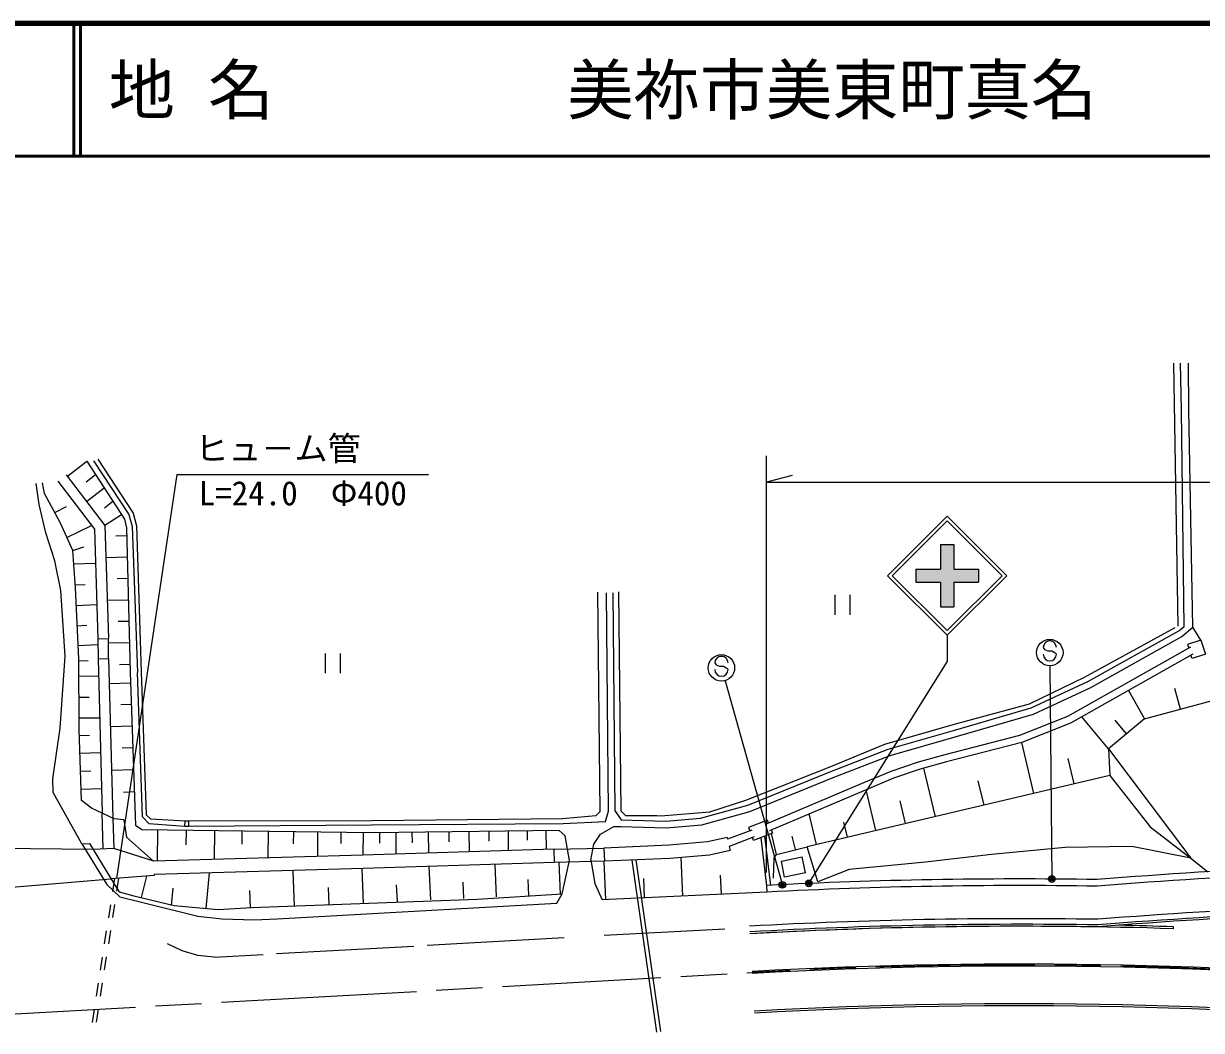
# Model space of a CAD drawing. Units: millimetres on the paper. Extents: x 40 to 680, y 20 to 380.
# Drawn here: x 363.9 to 452.9, y 304 to 380 of the extents above; entities that cross this region are included whole.
import ezdxf
from ezdxf.enums import TextEntityAlignment as Align

# ---------------------------------------------------------------- set-up
doc = ezdxf.new("R2010")
doc.units = ezdxf.units.MM
doc.header["$PDMODE"] = 32
doc.header["$PDSIZE"] = 0.5
doc.linetypes.add('CHAIN', pattern=[18.5, 12, -1.5, 3.5, -1.5])
for name, color, linetype, lineweight in [('M-BGD', 7, 'Continuous', 25), ('M-BMK', 2, 'CHAIN', 13), ('M-STR-HTXT', 7, 'Continuous', 13), ('M-STR-STRC', 7, 'Continuous', 25), ('M-TTL', 2, 'Continuous', 140), ('M-TTL-LINE', 7, 'Continuous', 50)]:
    doc.layers.add(name, color=color, linetype=linetype, lineweight=lineweight)
doc.layers.add('M-TTL-TXT', color=7, linetype='Continuous')
doc.styles.add('ＭＳ ゴシック', font='')
doc.styles.get('ＭＳ ゴシック').set_extended_font_data('MS Gothic')

msp = doc.modelspace()

# ---------------------------------------------------------------- hatches: boundary and pattern name
at = {"layer": 'M-STR-STRC'}
msp.add_hatch(color=256, dxfattribs=at).paths.add_polyline_path([(431.351, 338.818), (433.211, 338.818), (433.212, 340.678), (434.212, 340.678), (434.211, 338.818), (436.071, 338.818), (436.071, 337.818), (434.211, 337.818), (434.211, 335.958), (433.211, 335.958), (433.211, 337.818), (431.351, 337.818)])

# ---------------------------------------------------------------- linework, layer by layer
at = {"layer": 'M-BGD'}
for p, q in [((450.81, 354.375), (451.141, 334.52)), ((451.409, 350.82), (451.342, 354.375)), ((451.958, 350.833), (451.928, 354.375)), ((451.608, 334.478), (451.409, 350.82)), ((452.253, 334.432), (451.958, 350.833)), ((369.236, 346.997), (371.887, 342.935)), ((369.566, 347.113), (372.215, 343.05)), ((367.256, 345.825), (368.731, 346.953)), ((368.731, 346.953), (371.577, 342.576)), ((365.129, 343.694), (364.912, 345.269)), ((365.523, 344.529), (365.378, 345.32)), ((366.537, 345.449), (369.304, 341.829)), ((367.172, 345.935), (370.096, 342.11)), ((368.684, 345.41), (369.386, 345.946)), ((366.733, 342.28), (365.523, 344.529)), ((368.711, 343.923), (370.04, 344.939)), ((365.623, 341.545), (365.129, 343.694)), ((366.298, 343.089), (367.197, 343.537)), ((370.066, 343.452), (370.695, 343.932)), ((371.35, 342.925), (370.096, 342.11)), ((371.577, 342.576), (371.714, 341.933)), ((371.887, 342.935), (372.155, 342.032)), ((372.215, 343.05), (372.483, 342.076)), ((367.672, 340.215), (366.733, 342.28)), ((367.228, 341.192), (369.084, 342.117)), ((369.304, 341.829), (369.561, 333.548)), ((370.096, 342.11), (370.361, 333.573)), ((371.714, 341.933), (372.01, 331.031)), ((372.155, 342.032), (372.543, 331.014)), ((372.483, 342.076), (372.838, 331.069)), ((366.308, 339.452), (365.623, 341.545)), ((371.731, 341.318), (370.925, 341.296)), ((367.672, 340.215), (368.504, 340.497)), ((367.863, 337.41), (367.672, 340.215)), ((366.764, 337.21), (366.308, 339.452)), ((369.385, 339.23), (367.742, 339.179)), ((371.775, 339.706), (370.172, 339.662)), ((371.818, 338.094), (371.012, 338.072)), ((367.095, 332.231), (366.764, 337.21)), ((367.848, 337.618), (368.593, 337.658)), ((368.114, 332.034), (367.863, 337.41)), ((371.862, 336.482), (370.272, 336.439)), ((407.306, 337.064), (407.467, 320.481)), ((408.138, 320.534), (407.99, 337.026)), ((408.638, 320.539), (408.49, 337.031)), ((408.885, 337.109), (409.057, 320.573)), ((425.234, 336.875), (425.234, 335.375)), ((426.359, 336.875), (426.359, 335.375)), ((367.926, 336.056), (369.459, 336.138)), ((367.997, 334.534), (368.719, 334.573)), ((371.906, 334.87), (371.1, 334.848)), ((444.086, 330.657), (450.94, 334.417)), ((444.337, 330.334), (451.197, 334.153)), ((444.564, 329.889), (451.441, 333.716)), ((451.197, 334.153), (451.608, 334.478)), ((451.441, 333.716), (452.253, 334.432)), ((452.879, 333.444), (452.253, 334.432)), ((368.066, 333.052), (369.54, 333.131)), ((369.561, 333.548), (370.361, 333.573)), ((369.561, 333.548), (369.571, 332.037)), ((370.371, 332.058), (370.361, 333.573)), ((371.95, 333.258), (370.363, 333.215)), ((452.086, 332.923), (442.795, 327.694)), ((452.879, 333.444), (451.866, 333.119)), ((451.866, 333.119), (451.953, 332.847)), ((452.879, 333.444), (453.216, 332.396)), ((366.713, 326.796), (367.095, 332.231)), ((368.137, 326.708), (368.114, 332.034)), ((368.834, 331.895), (368.115, 331.876)), ((369.571, 332.037), (370.371, 332.058)), ((369.571, 332.037), (369.886, 320.393)), ((370.371, 332.058), (370.696, 320.004)), ((386.732, 332.45), (386.732, 330.95)), ((387.857, 332.45), (387.857, 330.95)), ((452.258, 332.388), (443.033, 327.197)), ((452.202, 332.071), (452.124, 332.313)), ((453.216, 332.396), (452.202, 332.071)), ((371.203, 331.624), (371.993, 331.646)), ((372.01, 331.031), (372.412, 319.469)), ((372.927, 320.12), (372.543, 331.014)), ((372.838, 331.069), (373.219, 320.257)), ((369.606, 330.739), (368.12, 330.699)), ((372.039, 330.204), (370.421, 330.148)), ((439.939, 328.649), (444.086, 330.657)), ((440.059, 328.333), (444.337, 330.334)), ((440.236, 327.863), (444.564, 329.889)), ((447.409, 329.659), (448.617, 327.511)), ((451.32, 328.24), (450.896, 329.811)), ((368.126, 329.142), (368.905, 329.145)), ((372.095, 328.586), (371.286, 328.558)), ((434.162, 327.088), (439.939, 328.649)), ((434.175, 326.63), (440.059, 328.333)), ((448.617, 327.511), (454.022, 328.969)), ((368.133, 327.585), (369.69, 327.592)), ((434.314, 326.15), (440.236, 327.863)), ((442.795, 327.694), (439.172, 326.254)), ((445.906, 325.248), (443.881, 327.674)), ((448.617, 327.511), (445.906, 325.248)), ((447.262, 326.38), (446.397, 327.416)), ((366.154, 322.994), (366.713, 326.796)), ((368.326, 321.345), (368.137, 326.708)), ((372.152, 326.956), (370.509, 326.899)), ((429.012, 325.594), (434.162, 327.088)), ((429.241, 325.213), (434.175, 326.63)), ((443.033, 327.197), (439.343, 325.73)), ((368.94, 326.259), (368.154, 326.238)), ((429.401, 324.739), (434.314, 326.15)), ((439.172, 326.254), (433.525, 324.785)), ((439.343, 325.73), (433.666, 324.253)), ((440.262, 321.877), (439.349, 325.732)), ((369.763, 324.934), (368.201, 324.892)), ((372.209, 325.313), (371.387, 325.285)), ((424.805, 323.863), (429.012, 325.594)), ((424.914, 323.544), (429.241, 325.213)), ((425.098, 323.079), (429.401, 324.739)), ((433.525, 324.785), (431.511, 324.25)), ((445.906, 325.248), (452.103, 316.996)), ((445.906, 325.248), (445.994, 323.234)), ((418.501, 321.361), (424.805, 323.863)), ((431.511, 324.25), (429.465, 323.541)), ((433.666, 324.253), (431.672, 323.724)), ((443.309, 322.603), (442.857, 324.528)), ((366.187, 321.958), (366.154, 322.994)), ((369.024, 323.567), (368.249, 323.546)), ((372.266, 323.659), (370.599, 323.601)), ((418.648, 320.999), (424.914, 323.544)), ((418.81, 320.525), (425.098, 323.079)), ((445.994, 323.234), (423.132, 317.858)), ((429.465, 323.541), (427.201, 322.594)), ((429.662, 323.027), (427.416, 322.087)), ((431.672, 323.724), (429.662, 323.027)), ((432.815, 320.115), (431.944, 323.795)), ((445.994, 323.234), (449.052, 319.359)), ((368.296, 322.2), (369.835, 322.254)), ((427.201, 322.594), (420.081, 319.576)), ((427.416, 322.087), (420.28, 319.063)), ((428.322, 319.079), (427.597, 322.163)), ((436.495, 320.986), (436.06, 322.826)), ((368.36, 318.077), (366.187, 321.958)), ((369.084, 320.779), (368.326, 321.345)), ((372.324, 321.991), (371.49, 321.962)), ((415.779, 320.502), (418.501, 321.361)), ((430.566, 319.606), (430.161, 321.333)), ((370.785, 319.961), (369.084, 320.779)), ((369.958, 317.693), (369.886, 320.393)), ((407.467, 320.481), (407.173, 320.195)), ((407.905, 319.755), (408.138, 320.534)), ((408.638, 320.539), (409.081, 319.894)), ((409.057, 320.573), (409.409, 320.216)), ((412.088, 320.178), (415.779, 320.502)), ((415.082, 320.01), (418.648, 320.999)), ((415.171, 319.516), (418.81, 320.525)), ((423.834, 318.024), (423.288, 320.334)), ((370.696, 320.004), (370.758, 317.734)), ((371.521, 319.884), (370.785, 319.961)), ((371.521, 319.884), (371.732, 318.567)), ((372.891, 319.13), (372.412, 319.469)), ((372.927, 320.12), (373.417, 319.601)), ((373.564, 319.943), (373.219, 320.257)), ((373.417, 319.601), (376.127, 319.41)), ((376.142, 319.797), (373.564, 319.943)), ((376.127, 319.41), (376.142, 319.797)), ((376.127, 319.41), (376.426, 319.398)), ((376.441, 319.786), (376.142, 319.797)), ((376.426, 319.398), (376.441, 319.786)), ((376.426, 319.398), (390.231, 319.501)), ((390.248, 319.806), (376.441, 319.786)), ((390.231, 319.501), (404.697, 319.62)), ((404.642, 319.952), (390.248, 319.806)), ((407.173, 320.195), (404.642, 319.952)), ((404.697, 319.62), (407.905, 319.755)), ((407.525, 318.807), (408.538, 319.395)), ((408.538, 319.395), (409.065, 319.394)), ((409.065, 319.394), (412.475, 319.285)), ((409.081, 319.894), (412.462, 319.786)), ((409.409, 320.216), (411.791, 320.219)), ((411.791, 320.219), (412.088, 320.178)), ((412.462, 319.786), (415.082, 320.01)), ((412.475, 319.285), (415.171, 319.516)), ((420.13, 319.862), (418.706, 319.308)), ((420.219, 319.634), (420.13, 319.862)), ((426.178, 318.575), (425.907, 319.717)), ((371.732, 318.567), (373.772, 316.767)), ((390.27, 318.916), (372.891, 319.13)), ((374.069, 319.116), (374.04, 316.775)), ((376.223, 319.089), (376.209, 318.012)), ((378.377, 319.063), (378.35, 316.909)), ((380.444, 319.037), (380.432, 318.045)), ((382.428, 319.013), (382.404, 317.029)), ((384.332, 318.989), (384.321, 318.075)), ((386.16, 318.967), (386.137, 317.139)), ((387.914, 318.945), (387.904, 318.103)), ((389.598, 318.924), (389.577, 317.241)), ((404.398, 319.079), (390.27, 318.916)), ((390.826, 318.922), (390.835, 318.137)), ((392.054, 318.936), (392.073, 317.292)), ((393.283, 318.951), (393.292, 318.162)), ((394.511, 318.965), (394.529, 317.387)), ((396.061, 318.983), (396.069, 318.222)), ((397.583, 319), (397.6, 317.478)), ((399.078, 319.017), (399.086, 318.283)), ((400.546, 319.034), (400.563, 317.566)), ((401.989, 319.051), (401.997, 318.342)), ((403.406, 319.067), (403.422, 317.65)), ((404.849, 318.667), (404.398, 319.079)), ((405.183, 316.814), (404.849, 318.667)), ((407.021, 318.062), (407.525, 318.807)), ((417.095, 318.543), (415.611, 318.216)), ((417.095, 318.543), (417.122, 318.421)), ((418.943, 319.111), (417.122, 318.421)), ((419.143, 318.599), (417.241, 317.878)), ((418.706, 319.308), (418.803, 319.058)), ((419.086, 318.329), (419.002, 318.546)), ((420.511, 318.883), (419.086, 318.329)), ((419.625, 318.539), (420.071, 314.906)), ((419.913, 318.651), (420.371, 314.923)), ((420.418, 319.121), (420.511, 318.883)), ((420.824, 317.277), (420.428, 318.851)), ((422.247, 317.636), (421.993, 318.646)), ((449.052, 319.359), (452.103, 316.996)), ((369.203, 317.654), (362.08, 317.732)), ((368.36, 318.077), (368.932, 318.098)), ((368.36, 318.077), (370.234, 314.996)), ((368.932, 318.098), (370.818, 314.998)), ((370.76, 317.734), (369.203, 317.654)), ((373.783, 316.767), (370.76, 317.734)), ((403.996, 317.675), (389.579, 317.211)), ((403.996, 317.675), (407.787, 317.758)), ((403.996, 317.675), (404.028, 316.676)), ((406.787, 316.849), (407.021, 318.062)), ((412.703, 317.965), (407.787, 317.758)), ((407.787, 317.758), (407.829, 316.759)), ((415.611, 318.216), (412.703, 317.965)), ((417.241, 317.878), (417.31, 317.566)), ((420.824, 317.277), (423.132, 317.858)), ((423.93, 315.216), (423.132, 317.858)), ((442.62, 317.786), (437.067, 317.272)), ((447.651, 317.868), (442.62, 317.786)), ((452.103, 316.996), (447.651, 317.868)), ((389.579, 317.211), (373.783, 316.767)), ((407.829, 316.759), (404.028, 316.676)), ((404.639, 314.289), (405.183, 316.814)), ((406.787, 316.849), (407.085, 315.091)), ((407.939, 313.851), (407.8, 316.772)), ((412.767, 316.967), (407.829, 316.759)), ((411.784, 303.853), (409.91, 316.847)), ((412.081, 303.896), (410.211, 316.859)), ((415.762, 317.226), (412.767, 316.967)), ((413.746, 314.127), (413.607, 317.039)), ((417.31, 317.566), (415.762, 317.226)), ((420.592, 315.486), (420.644, 317.016)), ((420.644, 317.016), (420.824, 317.277)), ((421.193, 316.777), (422.762, 317.088)), ((421.432, 315.569), (421.193, 316.777)), ((423.001, 315.879), (422.762, 317.088)), ((437.067, 317.272), (432.083, 316.69)), ((452.103, 316.996), (453.386, 315.965)), ((389.609, 316.212), (373.805, 315.768)), ((377.743, 313.188), (377.987, 315.885)), ((384.422, 313.37), (384.301, 316.022)), ((389.629, 313.607), (389.511, 316.195)), ((404.028, 316.676), (389.609, 316.212)), ((394.71, 313.838), (394.595, 316.363)), ((399.669, 314.063), (399.557, 316.527)), ((404.508, 314.283), (404.399, 316.684)), ((423.001, 315.879), (421.432, 315.569)), ((426.306, 316.136), (423.93, 315.216)), ((432.083, 316.69), (426.306, 316.136)), ((362.173, 314.74), (370.551, 315.437)), ((370.234, 314.996), (371.216, 314.062)), ((373.817, 315.674), (370.551, 315.437)), ((370.816, 315.456), (370.662, 314.468)), ((370.818, 314.998), (371.166, 314.459)), ((371.123, 315.478), (370.969, 314.49)), ((372.856, 314.032), (373.261, 315.634)), ((373.805, 315.768), (373.817, 315.674)), ((392.185, 313.723), (392.128, 314.986)), ((397.205, 313.951), (397.149, 315.183)), ((402.107, 314.174), (402.053, 315.374)), ((407.085, 315.091), (407.661, 313.837)), ((410.86, 313.99), (410.79, 315.451)), ((416.658, 314.266), (416.588, 315.722)), ((371.166, 314.459), (372.277, 314.157)), ((371.216, 314.062), (372.645, 313.734)), ((372.277, 314.157), (375.32, 313.408)), ((375.118, 313.426), (375.237, 314.738)), ((381.083, 313.259), (381.035, 314.551)), ((387.041, 313.489), (386.982, 314.783)), ((398.202, 313.89), (404.641, 314.289)), ((404.223, 313.594), (404.639, 314.289)), ((420.083, 314.429), (407.661, 313.837)), ((420.056, 314.905), (420.083, 314.429)), ((370.507, 313.48), (370.353, 312.492)), ((370.814, 313.502), (370.66, 312.514)), ((372.645, 313.734), (377.114, 312.618)), ((375.32, 313.408), (378.634, 313.107)), ((378.634, 313.107), (381.16, 313.262)), ((381.16, 313.262), (398.202, 313.89)), ((383.099, 312.411), (404.223, 313.594)), ((377.114, 312.618), (378.953, 312.404)), ((378.953, 312.404), (381.368, 312.348)), ((381.368, 312.348), (383.099, 312.411)), ((370.198, 311.504), (370.044, 310.516)), ((370.506, 311.526), (370.351, 310.538)), ((416.909, 311.634), (407.807, 311.165)), ((375.937, 309.994), (374.814, 310.527)), ((404.78, 310.968), (394.427, 310.403)), ((377.1, 309.633), (375.937, 309.994)), ((378.338, 309.526), (377.1, 309.633)), ((378.338, 309.526), (382.038, 309.728)), ((393.413, 310.327), (383.057, 309.761)), ((369.89, 309.528), (369.735, 308.54)), ((370.197, 309.55), (370.042, 308.562)), ((369.581, 307.552), (369.427, 306.564)), ((369.888, 307.574), (369.734, 306.586)), ((369.272, 305.576), (369.118, 304.588)), ((369.579, 305.598), (369.425, 304.61))]:
    msp.add_line(p, q, dxfattribs=at)
for centre, radius, start, end in [((475.079, -53.125), 369.727, 89.89577, 94.66256), ((475.079, -53.125), 369.227, 89.89814, 94.66634), ((439.133, -51.075), 366.5, 89.07873, 92.97336), ((439.133, -51.075), 366, 89.07491, 92.98342), ((475.079, -53.125), 366.727, 89.91008, 94.68542), ((439.133, -51.075), 363.5, 89.05567, 93.2093)]:
    msp.add_arc(centre, radius, start, end, dxfattribs=at)
at = {"layer": 'M-BMK'}
for p, q in [((381.639, 306.267), (418.979, 308.361)), ((360.422, 305.077), (381.639, 306.267))]:
    msp.add_line(p, q, dxfattribs=at)
msp.add_arc((439.133, -51.075), 360, 86.86701, 93.20931, dxfattribs=at)
at = {"layer": 'M-STR-HTXT'}
for p, q in [((420.071, 315.906), (420.071, 347.375)), ((375.537, 345.961), (370.96, 315.467)), ((375.537, 345.961), (394.537, 345.961)), ((422.003, 345.893), (420.071, 345.375)), ((420.071, 345.375), (545.958, 345.375))]:
    msp.add_line(p, q, dxfattribs=at)
at = {"layer": 'M-STR-STRC'}
for p, q in [((429.21, 338.318), (433.71, 342.818)), ((438.211, 338.318), (433.711, 342.818)), ((429.564, 338.318), (433.71, 342.464)), ((437.857, 338.318), (433.713, 342.463)), ((433.212, 340.678), (433.211, 338.818)), ((433.212, 340.678), (434.212, 340.678)), ((434.212, 340.678), (434.211, 338.818)), ((429.211, 338.318), (433.71, 333.818)), ((429.564, 338.318), (433.71, 334.171)), ((431.351, 338.818), (431.351, 337.818)), ((431.351, 338.818), (433.211, 338.818)), ((433.71, 334.171), (437.857, 338.318)), ((433.711, 333.818), (438.211, 338.318)), ((434.211, 338.818), (436.071, 338.818)), ((436.071, 338.818), (436.071, 337.818)), ((431.351, 337.818), (433.211, 337.818)), ((433.211, 337.818), (433.211, 335.958)), ((434.211, 337.818), (436.071, 337.818)), ((434.211, 337.818), (434.211, 335.958)), ((433.211, 335.958), (434.211, 335.958)), ((433.711, 333.818), (433.711, 331.818)), ((440.96, 332.888), (441.066, 332.752)), ((441.066, 332.752), (441.312, 332.642)), ((441.312, 332.642), (441.613, 332.642)), ((441.613, 332.642), (441.859, 332.505)), ((441.859, 332.505), (441.96, 332.388)), ((416.158, 331.73), (416.265, 331.594)), ((416.265, 331.594), (416.511, 331.484)), ((416.511, 331.484), (416.812, 331.484)), ((416.812, 331.484), (417.058, 331.347)), ((417.058, 331.347), (417.158, 331.23)), ((423.335, 315.217), (433.711, 331.818)), ((441.469, 331.513), (441.622, 315.417)), ((416.928, 330.392), (421.218, 315.119)), ((450.808, 311.663), (450.813, 311.813))]:
    msp.add_line(p, q, dxfattribs=at)
for centre, radius in [((441.46, 332.513), 1), ((416.658, 331.355), 1), ((421.258, 314.975), 0.15), ((421.258, 314.975), 0.12), ((421.258, 314.975), 0.09), ((421.258, 314.975), 0.06), ((421.258, 314.975), 0.03), ((423.255, 315.09), 0.15), ((423.255, 315.09), 0.12), ((423.255, 315.09), 0.09), ((423.255, 315.09), 0.06), ((423.255, 315.09), 0.03), ((441.622, 315.417), 0.15), ((441.622, 315.417), 0.12), ((441.622, 315.417), 0.09), ((441.622, 315.417), 0.06), ((441.622, 315.417), 0.03)]:
    msp.add_circle(centre, radius, dxfattribs=at)
for centre, radius, start, end in [((441.46, 332.888), 0.5, 0, 180), ((416.658, 331.73), 0.5, 0, 180), ((441.46, 332.388), 0.5, 180, 0), ((416.658, 331.23), 0.5, 180, 0), ((475.084, -53.209), 366.388, 89.91765, 94.69155), ((475.084, -53.209), 366.238, 89.91838, 94.6927), ((439.133, -51.075), 363.075, 89.05567, 93.2093), ((439.133, -51.075), 362.925, 88.15639, 93.2093), ((439.133, -51.075), 362.925, 89.0545, 93.2093), ((439.133, -51.075), 363.075, 88.15639, 88.81471), ((439.133, -51.075), 360.075, 84.28066, 93.2093), ((439.133, -51.075), 359.925, 84.28066, 93.2093), ((439.133, -51.075), 357.075, 84.28044, 93.2093), ((439.133, -51.075), 356.925, 84.28044, 93.2093)]:
    msp.add_arc(centre, radius, start, end, dxfattribs=at)
for p in [(421.258, 314.975), (423.255, 315.09), (441.622, 315.417)]:
    msp.add_point(p, dxfattribs=at)
at = {"layer": 'M-TTL'}
msp.add_line((680, 380), (40, 380), dxfattribs=at)
at = {"layer": 'M-TTL-LINE'}
for p, q in [((367.75, 380), (367.75, 370)), ((368.25, 380), (368.25, 370)), ((40, 370), (680, 370))]:
    msp.add_line(p, q, dxfattribs=at)

# ---------------------------------------------------------------- texts
at = {"layer": 'M-STR-HTXT', "style": 'ＭＳ ゴシック'}
msp.add_text('ヒュ－ム管', height=1.833, dxfattribs=at).set_placement((376.912, 346.461), align=Align.BOTTOM_LEFT)
msp.add_text('L=24.0\u3000Φ400', height=1.833, dxfattribs=at).set_placement((385.037, 345.461), align=Align.TOP_CENTER)
at = {"layer": 'M-TTL-TXT', "style": 'ＭＳ ゴシック'}
for s, p in [('地 名', (370.38, 375)), ('美祢市美東町真名', (405.024, 375))]:
    msp.add_text(s, height=3.666, dxfattribs=at).set_placement(p, align=Align.MIDDLE_LEFT)

doc.saveas('drawing.dxf')
